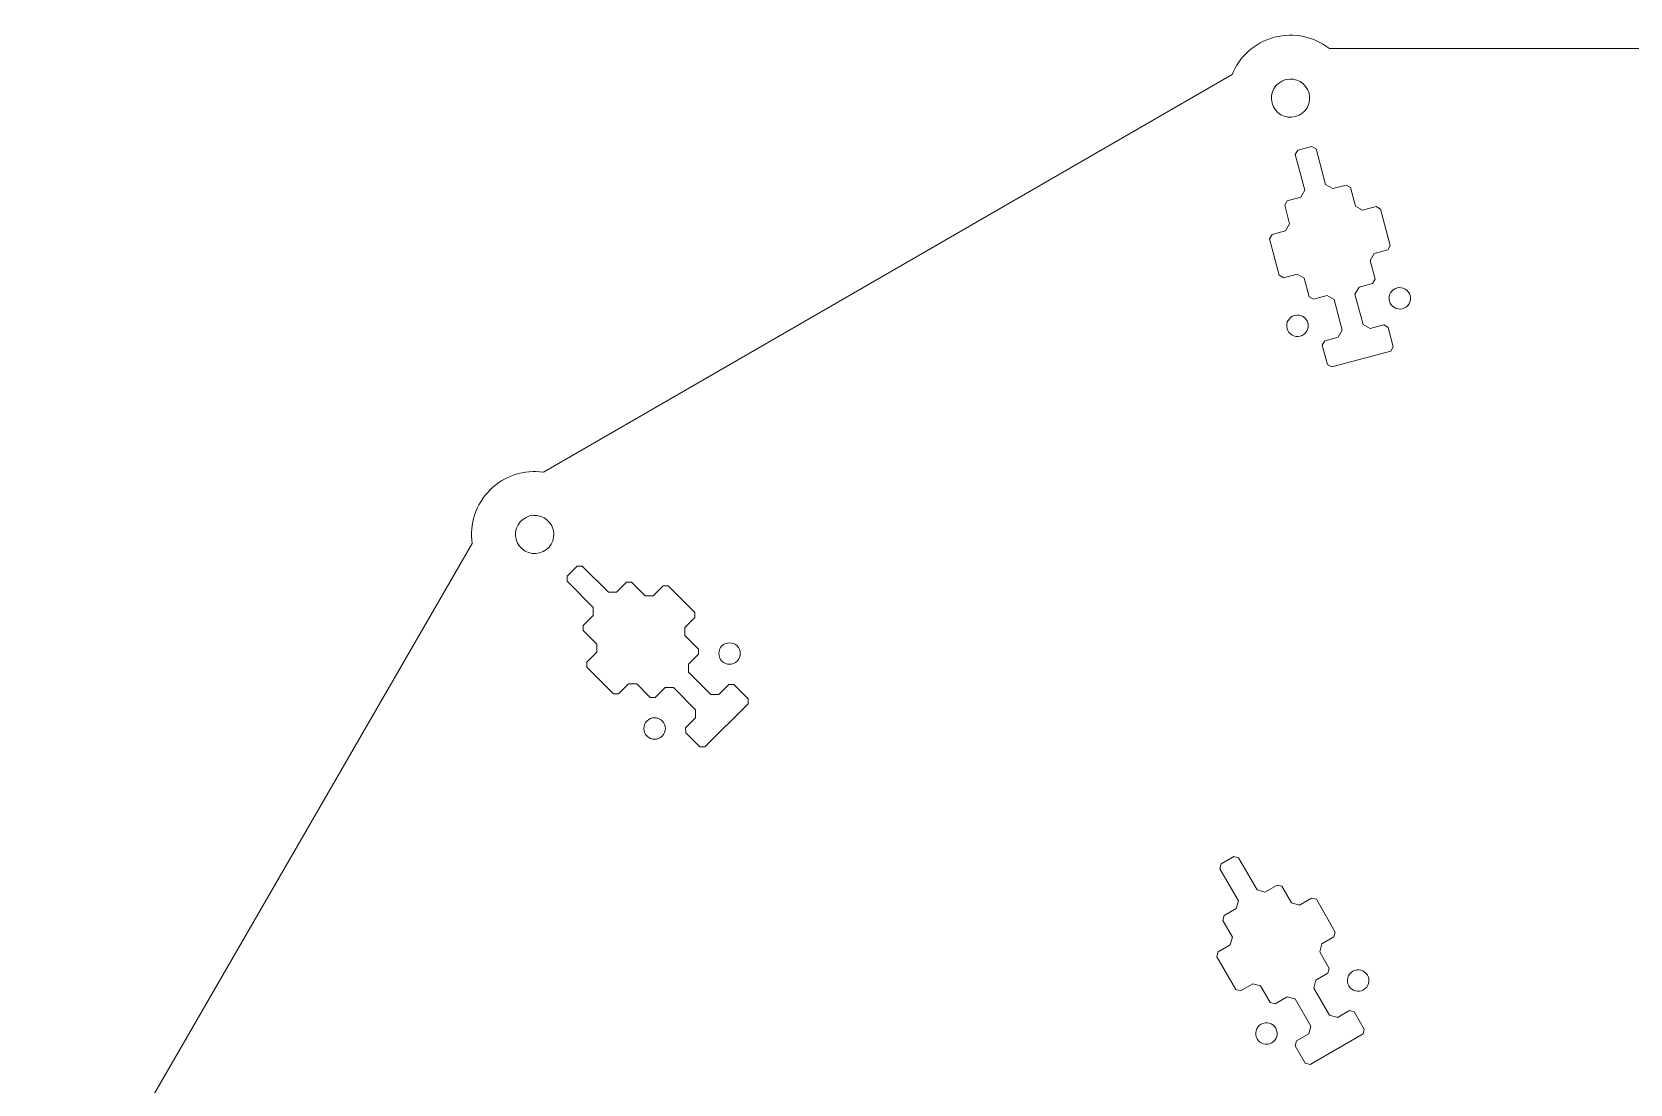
# Model space of a CAD drawing. Header units: millimetres. Extents: x -838 to 837, y -478 to 363.
# Drawn here: x -838.2 to -496, y 137.6 to 362.9 of the extents above; entities that cross this region are included whole.
import ezdxf

# ---------------------------------------------------------------- set-up
doc = ezdxf.new("R2010")
doc.units = ezdxf.units.MM
doc.header["$MEASUREMENT"] = 0
doc.layers.add('layer 1', color=7, linetype='Continuous')

msp = doc.modelspace()

# ---------------------------------------------------------------- linework, layer by layer
at = {"layer": 'layer 1', "color": 250, "lineweight": 9}
for points, knots in [([(-560.383, -359.3215), (-560.383, -359.3215), (-500.6636, -359.3215), (-500.6636, -359.3215), (-500.6636, -359.3215), (-500.6636, -359.3215), (-500.6638, -359.3213), (-500.6638, -359.3213), (-500.6638, -359.3213), (-498.8603, -359.3092), (-496.8282, -358.737), (-496.8059, -355.4042), (-496.8059, -355.4042), (-496.8059, -355.4042), (-496.8057, -334.1554), (-496.8057, -334.1554), (-496.8057, -334.1554), (-496.8057, -332.0253), (-495.139, -331.1553), (-493.2531, -331.1553), (-493.2531, -331.1553), (-493.2531, -331.1553), (-456.8051, -331.1552), (-456.8051, -331.1552), (-456.8051, -331.1552), (-455.1555, -331.1552), (-453.8048, -332.5057), (-453.8048, -334.1552), (-453.8048, -334.1552), (-453.8048, -334.1552), (-453.8053, -355.404), (-453.8053, -355.404), (-453.8053, -355.404), (-453.7758, -359.8174), (-449.9051, -359.2605), (-449.8954, -359.3215), (-449.8954, -359.3215), (-449.8954, -359.3215), (-390.1761, -359.3215), (-390.1761, -359.3215), (-390.1761, -359.3215), (-386.9491, -361.8473), (-382.6159, -362.8791), (-378.3527, -361.7368), (-378.3527, -361.7368), (-374.0895, -360.5945), (-370.8527, -357.5343), (-369.321, -353.7333), (-369.321, -353.7333), (-369.321, -353.7333), (-221.9159, -268.629), (-221.9159, -268.629), (-221.9159, -268.629), (-217.8583, -269.203), (-213.5898, -267.9299), (-210.4689, -264.809), (-210.4689, -264.809), (-207.348, -261.6881), (-206.0749, -257.4195), (-206.6489, -253.3619), (-206.6489, -253.3619), (-206.6489, -253.3619), (-121.5447, -105.9569), (-121.5447, -105.9569), (-121.5447, -105.9569), (-117.7438, -104.4252), (-114.6836, -101.1884), (-113.5413, -96.9252), (-113.5413, -96.9252), (-112.399, -92.6619), (-113.4308, -88.3286), (-115.9567, -85.1016), (-115.9567, -85.1016), (-115.9567, -85.1016), (-115.9568, 85.1075), (-115.9568, 85.1075), (-115.9568, 85.1075), (-113.4327, 88.3341), (-112.402, 92.666), (-113.5439, 96.9278), (-113.5439, 96.9278), (-114.6857, 101.189), (-117.7436, 104.4249), (-121.5422, 105.9574), (-121.5422, 105.9574), (-121.5422, 105.9574), (-206.6504, 253.3694), (-206.6504, 253.3694), (-206.6504, 253.3694), (-206.0786, 257.4251), (-207.3519, 261.6909), (-210.4712, 264.8102), (-210.4712, 264.8102), (-213.5902, 267.9292), (-217.8557, 269.2026), (-221.9111, 268.6311), (-221.9111, 268.6311), (-221.9111, 268.6311), (-369.3255, 353.7409), (-369.3255, 353.7409), (-369.3255, 353.7409), (-370.8585, 357.5384), (-374.0937, 360.5955), (-378.3541, 361.7371), (-378.3541, 361.7371), (-382.6146, 362.8787), (-386.9451, 361.8489), (-390.1714, 359.3265), (-390.1714, 359.3265), (-390.1714, 359.3265), (-560.3916, 359.3265), (-560.3916, 359.3265), (-560.3916, 359.3265), (-563.6179, 361.8485), (-567.9481, 362.8782), (-572.2084, 361.7367), (-572.2084, 361.7367), (-576.469, 360.5951), (-579.7045, 357.5378), (-581.2373, 353.74), (-581.2373, 353.74), (-581.2373, 353.74), (-728.6517, 268.6302), (-728.6517, 268.6302), (-728.6517, 268.6302), (-732.7069, 269.2015), (-736.972, 267.9281), (-740.0909, 264.8092), (-740.0909, 264.8092), (-743.2103, 261.6898), (-744.4836, 257.4238), (-743.9116, 253.3679), (-743.9116, 253.3679), (-743.9116, 253.3679), (-829.0201, 105.9556), (-829.0201, 105.9556), (-829.0201, 105.9556), (-832.8183, 104.4229), (-835.8758, 101.1873), (-837.0176, 96.9264), (-837.0176, 96.9264), (-838.1596, 92.6645), (-837.1287, 88.3325), (-834.6045, 85.1058), (-834.6045, 85.1058), (-834.6045, 85.1058), (-834.6045, -85.1078), (-834.6045, -85.1078), (-834.6045, -85.1078), (-837.1284, -88.3344), (-838.1591, -92.6662), (-837.0172, -96.9279), (-837.0172, -96.9279), (-835.875, -101.1905), (-832.8155, -104.4271), (-829.0153, -105.959), (-829.0153, -105.959), (-829.0153, -105.959), (-743.9102, -253.3655), (-743.9102, -253.3655), (-743.9102, -253.3655), (-744.4834, -257.4224), (-743.2102, -261.69), (-740.0899, -264.8103), (-740.0899, -264.8103), (-736.9691, -267.9311), (-732.7005, -269.2043), (-728.6429, -268.6303), (-728.6429, -268.6303), (-728.6429, -268.6303), (-581.2384, -353.7344), (-581.2384, -353.7344), (-581.2384, -353.7344), (-579.7066, -357.535), (-576.4699, -360.5949), (-572.207, -361.7372), (-572.207, -361.7372), (-567.9436, -362.8796), (-563.61, -361.8476), (-560.383, -359.3215)], [0, 0, 0, 0, 0.02173913, 0.02173913, 0.02173913, 0.02173913, 0.04347826, 0.04347826, 0.04347826, 0.04347826, 0.06521739, 0.06521739, 0.06521739, 0.06521739, 0.08695652, 0.08695652, 0.08695652, 0.08695652, 0.10869565, 0.10869565, 0.10869565, 0.10869565, 0.13043478, 0.13043478, 0.13043478, 0.13043478, 0.15217391, 0.15217391, 0.15217391, 0.15217391, 0.17391304, 0.17391304, 0.17391304, 0.17391304, 0.19565217, 0.19565217, 0.19565217, 0.19565217, 0.2173913, 0.2173913, 0.2173913, 0.2173913, 0.23913043, 0.23913043, 0.23913043, 0.23913043, 0.26086957, 0.26086957, 0.26086957, 0.26086957, 0.2826087, 0.2826087, 0.2826087, 0.2826087, 0.30434783, 0.30434783, 0.30434783, 0.30434783, 0.32608696, 0.32608696, 0.32608696, 0.32608696, 0.34782609, 0.34782609, 0.34782609, 0.34782609, 0.36956522, 0.36956522, 0.36956522, 0.36956522, 0.39130435, 0.39130435, 0.39130435, 0.39130435, 0.41304348, 0.41304348, 0.41304348, 0.41304348, 0.43478261, 0.43478261, 0.43478261, 0.43478261, 0.45652174, 0.45652174, 0.45652174, 0.45652174, 0.47826087, 0.47826087, 0.47826087, 0.47826087, 0.5, 0.5, 0.5, 0.5, 0.52173913, 0.52173913, 0.52173913, 0.52173913, 0.54347826, 0.54347826, 0.54347826, 0.54347826, 0.56521739, 0.56521739, 0.56521739, 0.56521739, 0.58695652, 0.58695652, 0.58695652, 0.58695652, 0.60869565, 0.60869565, 0.60869565, 0.60869565, 0.63043478, 0.63043478, 0.63043478, 0.63043478, 0.65217391, 0.65217391, 0.65217391, 0.65217391, 0.67391304, 0.67391304, 0.67391304, 0.67391304, 0.69565217, 0.69565217, 0.69565217, 0.69565217, 0.7173913, 0.7173913, 0.7173913, 0.7173913, 0.73913043, 0.73913043, 0.73913043, 0.73913043, 0.76086957, 0.76086957, 0.76086957, 0.76086957, 0.7826087, 0.7826087, 0.7826087, 0.7826087, 0.80434783, 0.80434783, 0.80434783, 0.80434783, 0.82608696, 0.82608696, 0.82608696, 0.82608696, 0.84782609, 0.84782609, 0.84782609, 0.84782609, 0.86956522, 0.86956522, 0.86956522, 0.86956522, 0.89130435, 0.89130435, 0.89130435, 0.89130435, 0.91304348, 0.91304348, 0.91304348, 0.91304348, 0.93478261, 0.93478261, 0.93478261, 0.93478261, 0.95652174, 0.95652174, 0.95652174, 0.95652174, 1, 1, 1, 1]), ([(-558.5054, 297.5445), (-558.5054, 297.5445), (-557.6254, 299.0545), (-557.6254, 299.0545), (-557.6254, 299.0545), (-557.6254, 299.0545), (-559.3688, 305.5614), (-559.3688, 305.5614), (-559.3688, 305.5614), (-559.3688, 305.5614), (-560.8868, 306.4311), (-560.8868, 306.4311), (-560.8868, 306.4311), (-560.8868, 306.4311), (-563.7847, 305.6547), (-563.7847, 305.6547), (-563.7847, 305.6547), (-563.7847, 305.6547), (-564.7139, 306.1912), (-564.7139, 306.1912), (-564.7139, 306.1912), (-564.7139, 306.1912), (-565.7771, 310.1593), (-565.7771, 310.1593), (-565.7771, 310.1593), (-565.7771, 310.1593), (-567.295, 311.0292), (-567.295, 311.0292), (-567.295, 311.0292), (-567.295, 311.0292), (-570.1933, 310.2523), (-570.1933, 310.2523), (-570.1933, 310.2523), (-570.1933, 310.2523), (-571.1222, 310.7889), (-571.1222, 310.7889), (-571.1222, 310.7889), (-571.1222, 310.7889), (-573.2144, 318.5966), (-573.2144, 318.5966), (-573.2144, 318.5966), (-573.2144, 318.5966), (-572.6778, 319.5253), (-572.6778, 319.5253), (-572.6778, 319.5253), (-572.6778, 319.5253), (-569.7797, 320.3018), (-569.7797, 320.3018), (-569.7797, 320.3018), (-569.7797, 320.3018), (-568.9001, 321.8141), (-568.9001, 321.8141), (-568.9001, 321.8141), (-568.9001, 321.8141), (-569.9632, 325.7827), (-569.9632, 325.7827), (-569.9632, 325.7827), (-569.9632, 325.7827), (-569.4269, 326.7116), (-569.4269, 326.7116), (-569.4269, 326.7116), (-569.4269, 326.7116), (-566.529, 327.4883), (-566.529, 327.4883), (-566.529, 327.4883), (-566.529, 327.4883), (-565.6491, 329.0003), (-565.6491, 329.0003), (-565.6491, 329.0003), (-565.6491, 329.0003), (-567.6961, 336.6394), (-567.6961, 336.6394), (-567.6961, 336.6394), (-567.6961, 336.6394), (-567.1596, 337.5685), (-567.1596, 337.5685), (-567.1596, 337.5685), (-567.1596, 337.5685), (-564.1821, 338.3667), (-564.1821, 338.3667), (-564.1821, 338.3667), (-564.1821, 338.3667), (-563.2528, 337.8304), (-563.2528, 337.8304), (-563.2528, 337.8304), (-563.2528, 337.8304), (-561.206, 330.1911), (-561.206, 330.1911), (-561.206, 330.1911), (-561.206, 330.1911), (-559.6881, 329.3212), (-559.6881, 329.3212), (-559.6881, 329.3212), (-559.6881, 329.3212), (-556.79, 330.0979), (-556.79, 330.0979), (-556.79, 330.0979), (-556.79, 330.0979), (-555.8609, 329.5616), (-555.8609, 329.5616), (-555.8609, 329.5616), (-555.8609, 329.5616), (-554.7975, 325.593), (-554.7975, 325.593), (-554.7975, 325.593), (-554.7975, 325.593), (-553.2799, 324.7233), (-553.2799, 324.7233), (-553.2799, 324.7233), (-553.2799, 324.7233), (-550.3814, 325.4998), (-550.3814, 325.4998), (-550.3814, 325.4998), (-550.3814, 325.4998), (-549.4522, 324.9635), (-549.4522, 324.9635), (-549.4522, 324.9635), (-549.4522, 324.9635), (-547.3603, 317.156), (-547.3603, 317.156), (-547.3603, 317.156), (-547.3603, 317.156), (-547.8968, 316.227), (-547.8968, 316.227), (-547.8968, 316.227), (-547.8968, 316.227), (-550.795, 315.4504), (-550.795, 315.4504), (-550.795, 315.4504), (-550.795, 315.4504), (-551.6746, 313.938), (-551.6746, 313.938), (-551.6746, 313.938), (-551.6746, 313.938), (-550.6115, 309.9697), (-550.6115, 309.9697), (-550.6115, 309.9697), (-550.6115, 309.9697), (-551.1479, 309.0411), (-551.1479, 309.0411), (-551.1479, 309.0411), (-551.1479, 309.0411), (-554.0461, 308.2642), (-554.0461, 308.2642), (-554.0461, 308.2642), (-554.0461, 308.2642), (-554.9263, 306.7545), (-554.9263, 306.7545), (-554.9263, 306.7545), (-554.9263, 306.7545), (-553.1828, 300.2474), (-553.1828, 300.2474), (-553.1828, 300.2474), (-553.1828, 300.2474), (-551.6647, 299.3775), (-551.6647, 299.3775), (-551.6647, 299.3775), (-551.6647, 299.3775), (-548.7666, 300.1539), (-548.7666, 300.1539), (-548.7666, 300.1539), (-548.7666, 300.1539), (-547.8374, 299.6176), (-547.8374, 299.6176), (-547.8374, 299.6176), (-547.8374, 299.6176), (-546.7292, 295.4809), (-546.7292, 295.4809), (-546.7292, 295.4809), (-546.7292, 295.4809), (-547.2655, 294.552), (-547.2655, 294.552), (-547.2655, 294.552), (-547.2655, 294.552), (-559.9025, 291.1656), (-559.9025, 291.1656), (-559.9025, 291.1656), (-559.9025, 291.1656), (-560.8317, 291.7021), (-560.8317, 291.7021), (-560.8317, 291.7021), (-560.8317, 291.7021), (-561.9398, 295.8385), (-561.9398, 295.8385), (-561.9398, 295.8385), (-561.9398, 295.8385), (-561.4037, 296.7679), (-561.4037, 296.7679), (-561.4037, 296.7679), (-561.4037, 296.7679), (-558.5054, 297.5445), (-558.5054, 297.5445)], [0, 0, 0, 0, 0.02040816, 0.02040816, 0.02040816, 0.02040816, 0.04081633, 0.04081633, 0.04081633, 0.04081633, 0.06122449, 0.06122449, 0.06122449, 0.06122449, 0.08163265, 0.08163265, 0.08163265, 0.08163265, 0.10204082, 0.10204082, 0.10204082, 0.10204082, 0.12244898, 0.12244898, 0.12244898, 0.12244898, 0.14285714, 0.14285714, 0.14285714, 0.14285714, 0.16326531, 0.16326531, 0.16326531, 0.16326531, 0.18367347, 0.18367347, 0.18367347, 0.18367347, 0.20408163, 0.20408163, 0.20408163, 0.20408163, 0.2244898, 0.2244898, 0.2244898, 0.2244898, 0.24489796, 0.24489796, 0.24489796, 0.24489796, 0.26530612, 0.26530612, 0.26530612, 0.26530612, 0.28571429, 0.28571429, 0.28571429, 0.28571429, 0.30612245, 0.30612245, 0.30612245, 0.30612245, 0.32653061, 0.32653061, 0.32653061, 0.32653061, 0.34693878, 0.34693878, 0.34693878, 0.34693878, 0.36734694, 0.36734694, 0.36734694, 0.36734694, 0.3877551, 0.3877551, 0.3877551, 0.3877551, 0.40816327, 0.40816327, 0.40816327, 0.40816327, 0.42857143, 0.42857143, 0.42857143, 0.42857143, 0.44897959, 0.44897959, 0.44897959, 0.44897959, 0.46938776, 0.46938776, 0.46938776, 0.46938776, 0.48979592, 0.48979592, 0.48979592, 0.48979592, 0.51020408, 0.51020408, 0.51020408, 0.51020408, 0.53061224, 0.53061224, 0.53061224, 0.53061224, 0.55102041, 0.55102041, 0.55102041, 0.55102041, 0.57142857, 0.57142857, 0.57142857, 0.57142857, 0.59183673, 0.59183673, 0.59183673, 0.59183673, 0.6122449, 0.6122449, 0.6122449, 0.6122449, 0.63265306, 0.63265306, 0.63265306, 0.63265306, 0.65306122, 0.65306122, 0.65306122, 0.65306122, 0.67346939, 0.67346939, 0.67346939, 0.67346939, 0.69387755, 0.69387755, 0.69387755, 0.69387755, 0.71428571, 0.71428571, 0.71428571, 0.71428571, 0.73469388, 0.73469388, 0.73469388, 0.73469388, 0.75510204, 0.75510204, 0.75510204, 0.75510204, 0.7755102, 0.7755102, 0.7755102, 0.7755102, 0.79591837, 0.79591837, 0.79591837, 0.79591837, 0.81632653, 0.81632653, 0.81632653, 0.81632653, 0.83673469, 0.83673469, 0.83673469, 0.83673469, 0.85714286, 0.85714286, 0.85714286, 0.85714286, 0.87755102, 0.87755102, 0.87755102, 0.87755102, 0.89795918, 0.89795918, 0.89795918, 0.89795918, 0.91836735, 0.91836735, 0.91836735, 0.91836735, 0.93877551, 0.93877551, 0.93877551, 0.93877551, 0.95918367, 0.95918367, 0.95918367, 0.95918367, 1, 1, 1, 1]), ([(-544.7227, 303.6191), (-545.9498, 303.2904), (-547.2107, 304.0186), (-547.5395, 305.2455), (-547.5395, 305.2455), (-547.8683, 306.4723), (-547.1402, 307.7334), (-545.9134, 308.0623), (-545.9134, 308.0623), (-544.6864, 308.3912), (-543.4254, 307.6629), (-543.0966, 306.4359), (-543.0966, 306.4359), (-542.7677, 305.2089), (-543.4957, 303.9477), (-544.7227, 303.6191)], [0, 0, 0, 0, 0.2, 0.2, 0.2, 0.2, 0.4, 0.4, 0.4, 0.4, 0.6, 0.6, 0.6, 0.6, 1, 1, 1, 1]), ([(-566.6379, 297.7469), (-567.8649, 297.4183), (-569.1263, 298.1459), (-569.455, 299.3731), (-569.455, 299.3731), (-569.7836, 300.6003), (-569.0557, 301.8615), (-567.8286, 302.1903), (-567.8286, 302.1903), (-566.6015, 302.5191), (-565.3406, 301.7907), (-565.0117, 300.5638), (-565.0117, 300.5638), (-564.683, 299.337), (-565.411, 298.0757), (-566.6379, 297.7469)], [0, 0, 0, 0, 0.2, 0.2, 0.2, 0.2, 0.4, 0.4, 0.4, 0.4, 0.6, 0.6, 0.6, 0.6, 1, 1, 1, 1]), ([(-696.0868, 215.9957), (-696.0868, 215.9957), (-696.0797, 217.7434), (-696.0797, 217.7434), (-696.0797, 217.7434), (-696.0797, 217.7434), (-700.8429, 222.5069), (-700.8429, 222.5069), (-700.8429, 222.5069), (-700.8429, 222.5069), (-702.5924, 222.501), (-702.5924, 222.501), (-702.5924, 222.501), (-702.5924, 222.501), (-704.7139, 220.3797), (-704.7139, 220.3797), (-704.7139, 220.3797), (-704.7139, 220.3797), (-705.7868, 220.3797), (-705.7868, 220.3797), (-705.7868, 220.3797), (-705.7868, 220.3797), (-708.6916, 223.2846), (-708.6916, 223.2846), (-708.6916, 223.2846), (-708.6916, 223.2846), (-710.4411, 223.279), (-710.4411, 223.279), (-710.4411, 223.279), (-710.4411, 223.279), (-712.5627, 221.1571), (-712.5627, 221.1571), (-712.5627, 221.1571), (-712.5627, 221.1571), (-713.6354, 221.1573), (-713.6354, 221.1573), (-713.6354, 221.1573), (-713.6354, 221.1573), (-719.3512, 226.8729), (-719.3512, 226.8729), (-719.3512, 226.8729), (-719.3512, 226.8729), (-719.3508, 227.9455), (-719.3508, 227.9455), (-719.3508, 227.9455), (-719.3508, 227.9455), (-717.2292, 230.067), (-717.2292, 230.067), (-717.2292, 230.067), (-717.2292, 230.067), (-717.2236, 231.8165), (-717.2236, 231.8165), (-717.2236, 231.8165), (-717.2236, 231.8165), (-720.1286, 234.7218), (-720.1286, 234.7218), (-720.1286, 234.7218), (-720.1286, 234.7218), (-720.1286, 235.7944), (-720.1286, 235.7944), (-720.1286, 235.7944), (-720.1286, 235.7944), (-718.0073, 237.916), (-718.0073, 237.916), (-718.0073, 237.916), (-718.0073, 237.916), (-718.0013, 239.6654), (-718.0013, 239.6654), (-718.0013, 239.6654), (-718.0013, 239.6654), (-723.5936, 245.2576), (-723.5936, 245.2576), (-723.5936, 245.2576), (-723.5936, 245.2576), (-723.5935, 246.3304), (-723.5935, 246.3304), (-723.5935, 246.3304), (-723.5935, 246.3304), (-721.414, 248.5104), (-721.414, 248.5104), (-721.414, 248.5104), (-721.414, 248.5104), (-720.3411, 248.5106), (-720.3411, 248.5106), (-720.3411, 248.5106), (-720.3411, 248.5106), (-714.7488, 242.9182), (-714.7488, 242.9182), (-714.7488, 242.9182), (-714.7488, 242.9182), (-712.9994, 242.9238), (-712.9994, 242.9238), (-712.9994, 242.9238), (-712.9994, 242.9238), (-710.8779, 245.0455), (-710.8779, 245.0455), (-710.8779, 245.0455), (-710.8779, 245.0455), (-709.8051, 245.0456), (-709.8051, 245.0456), (-709.8051, 245.0456), (-709.8051, 245.0456), (-706.8999, 242.1404), (-706.8999, 242.1404), (-706.8999, 242.1404), (-706.8999, 242.1404), (-705.1507, 242.146), (-705.1507, 242.146), (-705.1507, 242.146), (-705.1507, 242.146), (-703.0288, 244.2677), (-703.0288, 244.2677), (-703.0288, 244.2677), (-703.0288, 244.2677), (-701.956, 244.2679), (-701.956, 244.2679), (-701.956, 244.2679), (-701.956, 244.2679), (-696.2406, 238.5523), (-696.2406, 238.5523), (-696.2406, 238.5523), (-696.2406, 238.5523), (-696.2407, 237.4795), (-696.2407, 237.4795), (-696.2407, 237.4795), (-696.2407, 237.4795), (-698.3623, 235.3579), (-698.3623, 235.3579), (-698.3623, 235.3579), (-698.3623, 235.3579), (-698.3679, 233.6083), (-698.3679, 233.6083), (-698.3679, 233.6083), (-698.3679, 233.6083), (-695.463, 230.7032), (-695.463, 230.7032), (-695.463, 230.7032), (-695.463, 230.7032), (-695.4633, 229.6308), (-695.4633, 229.6308), (-695.4633, 229.6308), (-695.4633, 229.6308), (-697.5847, 227.5089), (-697.5847, 227.5089), (-697.5847, 227.5089), (-697.5847, 227.5089), (-697.5922, 225.7614), (-697.5922, 225.7614), (-697.5922, 225.7614), (-697.5922, 225.7614), (-692.8287, 220.9978), (-692.8287, 220.9978), (-692.8287, 220.9978), (-692.8287, 220.9978), (-691.079, 221.0035), (-691.079, 221.0035), (-691.079, 221.0035), (-691.079, 221.0035), (-688.9574, 223.1249), (-688.9574, 223.1249), (-688.9574, 223.1249), (-688.9574, 223.1249), (-687.8846, 223.1251), (-687.8846, 223.1251), (-687.8846, 223.1251), (-687.8846, 223.1251), (-684.8565, 220.0967), (-684.8565, 220.0967), (-684.8565, 220.0967), (-684.8565, 220.0967), (-684.8565, 219.0241), (-684.8565, 219.0241), (-684.8565, 219.0241), (-684.8565, 219.0241), (-694.1072, 209.7729), (-694.1072, 209.7729), (-694.1072, 209.7729), (-694.1072, 209.7729), (-695.1802, 209.7729), (-695.1802, 209.7729), (-695.1802, 209.7729), (-695.1802, 209.7729), (-698.208, 212.8011), (-698.208, 212.8011), (-698.208, 212.8011), (-698.208, 212.8011), (-698.2085, 213.874), (-698.2085, 213.874), (-698.2085, 213.874), (-698.2085, 213.874), (-696.0868, 215.9957), (-696.0868, 215.9957)], [0, 0, 0, 0, 0.02040816, 0.02040816, 0.02040816, 0.02040816, 0.04081633, 0.04081633, 0.04081633, 0.04081633, 0.06122449, 0.06122449, 0.06122449, 0.06122449, 0.08163265, 0.08163265, 0.08163265, 0.08163265, 0.10204082, 0.10204082, 0.10204082, 0.10204082, 0.12244898, 0.12244898, 0.12244898, 0.12244898, 0.14285714, 0.14285714, 0.14285714, 0.14285714, 0.16326531, 0.16326531, 0.16326531, 0.16326531, 0.18367347, 0.18367347, 0.18367347, 0.18367347, 0.20408163, 0.20408163, 0.20408163, 0.20408163, 0.2244898, 0.2244898, 0.2244898, 0.2244898, 0.24489796, 0.24489796, 0.24489796, 0.24489796, 0.26530612, 0.26530612, 0.26530612, 0.26530612, 0.28571429, 0.28571429, 0.28571429, 0.28571429, 0.30612245, 0.30612245, 0.30612245, 0.30612245, 0.32653061, 0.32653061, 0.32653061, 0.32653061, 0.34693878, 0.34693878, 0.34693878, 0.34693878, 0.36734694, 0.36734694, 0.36734694, 0.36734694, 0.3877551, 0.3877551, 0.3877551, 0.3877551, 0.40816327, 0.40816327, 0.40816327, 0.40816327, 0.42857143, 0.42857143, 0.42857143, 0.42857143, 0.44897959, 0.44897959, 0.44897959, 0.44897959, 0.46938776, 0.46938776, 0.46938776, 0.46938776, 0.48979592, 0.48979592, 0.48979592, 0.48979592, 0.51020408, 0.51020408, 0.51020408, 0.51020408, 0.53061224, 0.53061224, 0.53061224, 0.53061224, 0.55102041, 0.55102041, 0.55102041, 0.55102041, 0.57142857, 0.57142857, 0.57142857, 0.57142857, 0.59183673, 0.59183673, 0.59183673, 0.59183673, 0.6122449, 0.6122449, 0.6122449, 0.6122449, 0.63265306, 0.63265306, 0.63265306, 0.63265306, 0.65306122, 0.65306122, 0.65306122, 0.65306122, 0.67346939, 0.67346939, 0.67346939, 0.67346939, 0.69387755, 0.69387755, 0.69387755, 0.69387755, 0.71428571, 0.71428571, 0.71428571, 0.71428571, 0.73469388, 0.73469388, 0.73469388, 0.73469388, 0.75510204, 0.75510204, 0.75510204, 0.75510204, 0.7755102, 0.7755102, 0.7755102, 0.7755102, 0.79591837, 0.79591837, 0.79591837, 0.79591837, 0.81632653, 0.81632653, 0.81632653, 0.81632653, 0.83673469, 0.83673469, 0.83673469, 0.83673469, 0.85714286, 0.85714286, 0.85714286, 0.85714286, 0.87755102, 0.87755102, 0.87755102, 0.87755102, 0.89795918, 0.89795918, 0.89795918, 0.89795918, 0.91836735, 0.91836735, 0.91836735, 0.91836735, 0.93877551, 0.93877551, 0.93877551, 0.93877551, 0.95918367, 0.95918367, 0.95918367, 0.95918367, 1, 1, 1, 1]), ([(-687.1879, 228.1478), (-688.0862, 227.2496), (-689.5423, 227.2498), (-690.4405, 228.1479), (-690.4405, 228.1479), (-691.3387, 229.046), (-691.3387, 230.5022), (-690.4407, 231.4004), (-690.4407, 231.4004), (-689.5425, 232.2987), (-688.0863, 232.2985), (-687.188, 231.4003), (-687.188, 231.4003), (-686.2897, 230.5021), (-686.2896, 229.0459), (-687.1879, 228.1478)], [0, 0, 0, 0, 0.2, 0.2, 0.2, 0.2, 0.4, 0.4, 0.4, 0.4, 0.6, 0.6, 0.6, 0.6, 1, 1, 1, 1]), ([(-703.2309, 212.1048), (-704.1292, 211.2067), (-705.5854, 211.2061), (-706.4837, 212.1045), (-706.4837, 212.1045), (-707.3819, 213.003), (-707.3821, 214.4592), (-706.4838, 215.3575), (-706.4838, 215.3575), (-705.5855, 216.2558), (-704.1293, 216.2554), (-703.231, 215.3574), (-703.231, 215.3574), (-702.333, 214.4593), (-702.3328, 213.003), (-703.2309, 212.1048)], [0, 0, 0, 0, 0.2, 0.2, 0.2, 0.2, 0.4, 0.4, 0.4, 0.4, 0.6, 0.6, 0.6, 0.6, 1, 1, 1, 1]), ([(-564.8251, 148.3178), (-564.8251, 148.3178), (-564.3659, 150.0042), (-564.3659, 150.0042), (-564.3659, 150.0042), (-564.3659, 150.0042), (-567.7339, 155.8381), (-567.7339, 155.8381), (-567.7339, 155.8381), (-567.7339, 155.8381), (-569.4254, 156.2853), (-569.4254, 156.2853), (-569.4254, 156.2853), (-569.4254, 156.2853), (-572.0236, 154.7853), (-572.0236, 154.7853), (-572.0236, 154.7853), (-572.0236, 154.7853), (-573.06, 155.0629), (-573.06, 155.0629), (-573.06, 155.0629), (-573.06, 155.0629), (-575.1139, 158.6207), (-575.1139, 158.6207), (-575.1139, 158.6207), (-575.1139, 158.6207), (-576.8053, 159.0681), (-576.8053, 159.0681), (-576.8053, 159.0681), (-576.8053, 159.0681), (-579.4038, 157.5677), (-579.4038, 157.5677), (-579.4038, 157.5677), (-579.4038, 157.5677), (-580.4399, 157.8455), (-580.4399, 157.8455), (-580.4399, 157.8455), (-580.4399, 157.8455), (-584.4816, 164.8456), (-584.4816, 164.8456), (-584.4816, 164.8456), (-584.4816, 164.8456), (-584.2037, 165.8817), (-584.2037, 165.8817), (-584.2037, 165.8817), (-584.2037, 165.8817), (-581.6052, 167.3817), (-581.6052, 167.3817), (-581.6052, 167.3817), (-581.6052, 167.3817), (-581.147, 169.0701), (-581.147, 169.0701), (-581.147, 169.0701), (-581.147, 169.0701), (-583.2012, 172.6283), (-583.2012, 172.6283), (-583.2012, 172.6283), (-583.2012, 172.6283), (-582.9235, 173.6644), (-582.9235, 173.6644), (-582.9235, 173.6644), (-582.9235, 173.6644), (-580.3252, 175.1647), (-580.3252, 175.1647), (-580.3252, 175.1647), (-580.3252, 175.1647), (-579.8668, 176.8529), (-579.8668, 176.8529), (-579.8668, 176.8529), (-579.8668, 176.8529), (-583.8212, 183.7019), (-583.8212, 183.7019), (-583.8212, 183.7019), (-583.8212, 183.7019), (-583.5434, 184.7382), (-583.5434, 184.7382), (-583.5434, 184.7382), (-583.5434, 184.7382), (-580.8739, 186.2797), (-580.8739, 186.2797), (-580.8739, 186.2797), (-580.8739, 186.2797), (-579.8375, 186.0022), (-579.8375, 186.0022), (-579.8375, 186.0022), (-579.8375, 186.0022), (-575.8833, 179.1531), (-575.8833, 179.1531), (-575.8833, 179.1531), (-575.8833, 179.1531), (-574.1919, 178.7057), (-574.1919, 178.7057), (-574.1919, 178.7057), (-574.1919, 178.7057), (-571.5936, 180.206), (-571.5936, 180.206), (-571.5936, 180.206), (-571.5936, 180.206), (-570.5573, 179.9284), (-570.5573, 179.9284), (-570.5573, 179.9284), (-570.5573, 179.9284), (-568.503, 176.3703), (-568.503, 176.3703), (-568.503, 176.3703), (-568.503, 176.3703), (-566.8119, 175.923), (-566.8119, 175.923), (-566.8119, 175.923), (-566.8119, 175.923), (-564.2133, 177.4232), (-564.2133, 177.4232), (-564.2133, 177.4232), (-564.2133, 177.4232), (-563.177, 177.1457), (-563.177, 177.1457), (-563.177, 177.1457), (-563.177, 177.1457), (-559.1356, 170.1457), (-559.1356, 170.1457), (-559.1356, 170.1457), (-559.1356, 170.1457), (-559.4134, 169.1094), (-559.4134, 169.1094), (-559.4134, 169.1094), (-559.4134, 169.1094), (-562.0118, 167.6092), (-562.0118, 167.6092), (-562.0118, 167.6092), (-562.0118, 167.6092), (-562.47, 165.9207), (-562.47, 165.9207), (-562.47, 165.9207), (-562.47, 165.9207), (-560.4161, 162.3627), (-560.4161, 162.3627), (-560.4161, 162.3627), (-560.4161, 162.3627), (-560.6939, 161.327), (-560.6939, 161.327), (-560.6939, 161.327), (-560.6939, 161.327), (-563.2921, 159.8265), (-563.2921, 159.8265), (-563.2921, 159.8265), (-563.2921, 159.8265), (-563.7517, 158.1403), (-563.7517, 158.1403), (-563.7517, 158.1403), (-563.7517, 158.1403), (-560.3834, 152.3062), (-560.3834, 152.3062), (-560.3834, 152.3062), (-560.3834, 152.3062), (-558.6918, 151.8589), (-558.6918, 151.8589), (-558.6918, 151.8589), (-558.6918, 151.8589), (-556.0936, 153.3589), (-556.0936, 153.3589), (-556.0936, 153.3589), (-556.0936, 153.3589), (-555.0572, 153.0814), (-555.0572, 153.0814), (-555.0572, 153.0814), (-555.0572, 153.0814), (-552.9161, 149.3725), (-552.9161, 149.3725), (-552.9161, 149.3725), (-552.9161, 149.3725), (-553.1937, 148.3364), (-553.1937, 148.3364), (-553.1937, 148.3364), (-553.1937, 148.3364), (-564.5236, 141.7948), (-564.5236, 141.7948), (-564.5236, 141.7948), (-564.5236, 141.7948), (-565.56, 142.0724), (-565.56, 142.0724), (-565.56, 142.0724), (-565.56, 142.0724), (-567.701, 145.7812), (-567.701, 145.7812), (-567.701, 145.7812), (-567.701, 145.7812), (-567.4237, 146.8176), (-567.4237, 146.8176), (-567.4237, 146.8176), (-567.4237, 146.8176), (-564.8251, 148.3178), (-564.8251, 148.3178)], [0, 0, 0, 0, 0.02040816, 0.02040816, 0.02040816, 0.02040816, 0.04081633, 0.04081633, 0.04081633, 0.04081633, 0.06122449, 0.06122449, 0.06122449, 0.06122449, 0.08163265, 0.08163265, 0.08163265, 0.08163265, 0.10204082, 0.10204082, 0.10204082, 0.10204082, 0.12244898, 0.12244898, 0.12244898, 0.12244898, 0.14285714, 0.14285714, 0.14285714, 0.14285714, 0.16326531, 0.16326531, 0.16326531, 0.16326531, 0.18367347, 0.18367347, 0.18367347, 0.18367347, 0.20408163, 0.20408163, 0.20408163, 0.20408163, 0.2244898, 0.2244898, 0.2244898, 0.2244898, 0.24489796, 0.24489796, 0.24489796, 0.24489796, 0.26530612, 0.26530612, 0.26530612, 0.26530612, 0.28571429, 0.28571429, 0.28571429, 0.28571429, 0.30612245, 0.30612245, 0.30612245, 0.30612245, 0.32653061, 0.32653061, 0.32653061, 0.32653061, 0.34693878, 0.34693878, 0.34693878, 0.34693878, 0.36734694, 0.36734694, 0.36734694, 0.36734694, 0.3877551, 0.3877551, 0.3877551, 0.3877551, 0.40816327, 0.40816327, 0.40816327, 0.40816327, 0.42857143, 0.42857143, 0.42857143, 0.42857143, 0.44897959, 0.44897959, 0.44897959, 0.44897959, 0.46938776, 0.46938776, 0.46938776, 0.46938776, 0.48979592, 0.48979592, 0.48979592, 0.48979592, 0.51020408, 0.51020408, 0.51020408, 0.51020408, 0.53061224, 0.53061224, 0.53061224, 0.53061224, 0.55102041, 0.55102041, 0.55102041, 0.55102041, 0.57142857, 0.57142857, 0.57142857, 0.57142857, 0.59183673, 0.59183673, 0.59183673, 0.59183673, 0.6122449, 0.6122449, 0.6122449, 0.6122449, 0.63265306, 0.63265306, 0.63265306, 0.63265306, 0.65306122, 0.65306122, 0.65306122, 0.65306122, 0.67346939, 0.67346939, 0.67346939, 0.67346939, 0.69387755, 0.69387755, 0.69387755, 0.69387755, 0.71428571, 0.71428571, 0.71428571, 0.71428571, 0.73469388, 0.73469388, 0.73469388, 0.73469388, 0.75510204, 0.75510204, 0.75510204, 0.75510204, 0.7755102, 0.7755102, 0.7755102, 0.7755102, 0.79591837, 0.79591837, 0.79591837, 0.79591837, 0.81632653, 0.81632653, 0.81632653, 0.81632653, 0.83673469, 0.83673469, 0.83673469, 0.83673469, 0.85714286, 0.85714286, 0.85714286, 0.85714286, 0.87755102, 0.87755102, 0.87755102, 0.87755102, 0.89795918, 0.89795918, 0.89795918, 0.89795918, 0.91836735, 0.91836735, 0.91836735, 0.91836735, 0.93877551, 0.93877551, 0.93877551, 0.93877551, 0.95918367, 0.95918367, 0.95918367, 0.95918367, 1, 1, 1, 1]), ([(-553.0843, 157.7527), (-554.1844, 157.1176), (-555.5909, 157.4946), (-556.2261, 158.5946), (-556.2261, 158.5946), (-556.8612, 159.6945), (-556.4843, 161.1011), (-555.3844, 161.7363), (-555.3844, 161.7363), (-554.2843, 162.3716), (-552.8778, 161.9945), (-552.2426, 160.8944), (-552.2426, 160.8944), (-551.6074, 159.7943), (-551.9841, 158.3877), (-553.0843, 157.7527)], [0, 0, 0, 0, 0.2, 0.2, 0.2, 0.2, 0.4, 0.4, 0.4, 0.4, 0.6, 0.6, 0.6, 0.6, 1, 1, 1, 1]), ([(-572.7329, 146.4086), (-573.833, 145.7736), (-575.2398, 146.1498), (-575.8749, 147.2502), (-575.8749, 147.2502), (-576.5099, 148.3505), (-576.1332, 149.7571), (-575.033, 150.3923), (-575.033, 150.3923), (-573.9329, 151.0275), (-572.5264, 150.6502), (-571.8912, 149.5503), (-571.8912, 149.5503), (-571.2561, 148.4504), (-571.6329, 147.0436), (-572.7329, 146.4086)], [0, 0, 0, 0, 0.2, 0.2, 0.2, 0.2, 0.4, 0.4, 0.4, 0.4, 0.6, 0.6, 0.6, 0.6, 1, 1, 1, 1])]:
    msp.add_open_spline(points, degree=3, knots=knots, dxfattribs=at)
at = {"layer": 'layer 1', "color": 1, "lineweight": 9}
for points in [[(-564.7541, 349.7629), (-564.1706, 347.5855), (-565.4755, 345.3248), (-567.653, 344.7415), (-567.653, 344.7415), (-569.8305, 344.1581), (-572.0912, 345.463), (-572.6746, 347.6406), (-572.6746, 347.6406), (-573.2581, 349.8182), (-571.953, 352.0786), (-569.7753, 352.662), (-569.7753, 352.662), (-567.5979, 353.2455), (-565.3375, 351.9403), (-564.7541, 349.7629)], [(-726.5861, 256.3291), (-726.0026, 254.1517), (-727.3075, 251.891), (-729.485, 251.3077), (-729.485, 251.3077), (-731.6625, 250.7243), (-733.9232, 252.0292), (-734.5066, 254.2068), (-734.5066, 254.2068), (-735.0901, 256.3844), (-733.785, 258.6448), (-731.6073, 259.2282), (-731.6073, 259.2282), (-729.4299, 259.8117), (-727.1695, 258.5065), (-726.5861, 256.3291)]]:
    msp.add_open_spline(points, degree=3, knots=[0, 0, 0, 0, 0.2, 0.2, 0.2, 0.2, 0.4, 0.4, 0.4, 0.4, 0.6, 0.6, 0.6, 0.6, 1, 1, 1, 1], dxfattribs=at)

doc.saveas('drawing.dxf')
